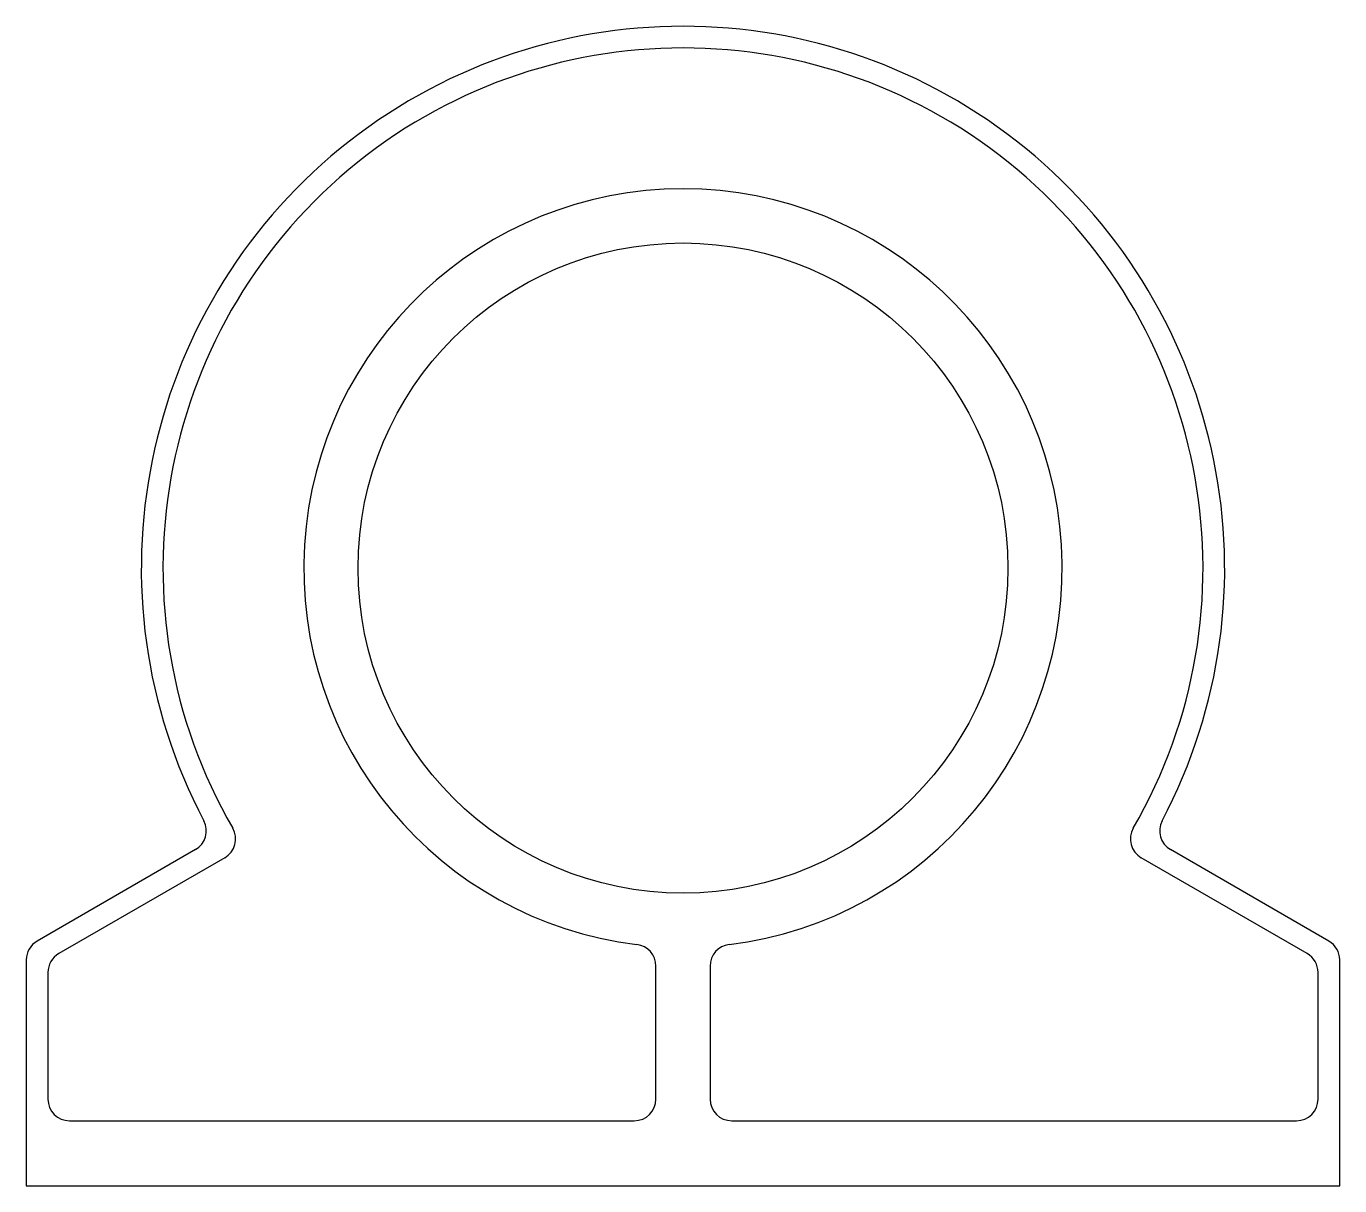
# Model space of a CAD drawing. Header units: metres. Extents: x -61 to 61, y 0 to 107.
import ezdxf

# ---------------------------------------------------------------- set-up
doc = ezdxf.new("R2010")
doc.units = ezdxf.units.M

msp = doc.modelspace()

# ---------------------------------------------------------------- linework, layer by layer
at = {"layer": 'PARAMETRIX'}
for p, q in [((-45, 31.0192), (-59.6218, 22.5774)), ((59.6218, 22.5774), (45, 31.0192)), ((-42.3013, 30.2679), (-57.6218, 21.4226)), ((57.6218, 21.4226), (42.3013, 30.2679)), ((-60.6218, 20.8453), (-60.6218, 0)), ((60.6218, 0), (60.6218, 20.8453)), ((-58.6218, 19.6906), (-58.6218, 8)), ((-2.5, 8), (-2.5, 20.2747)), ((2.5, 20.2747), (2.5, 8)), ((58.6218, 8), (58.6218, 19.6906)), ((-56.6218, 6), (-4.5, 6)), ((4.5, 6), (56.6218, 6)), ((-60.6218, 0), (60.6218, 0))]:
    msp.add_line(p, q, dxfattribs=at)
msp.add_circle((0, 57), 30, dxfattribs=at)
for centre, radius, start, end in [((0, 57), 50, 332.2042, 207.7958), ((0, 57), 48, 330, 210), ((0, 57), 35, 276.9857, 263.0143), ((-46, 32.7513), 2, 300, 27.7958), ((-43.3013, 32), 2, 300, 30), ((43.3013, 32), 2, 150, 240), ((46, 32.7513), 2, 152.2042, 240), ((-58.6218, 20.8453), 2, 120, 180), ((-4.5, 20.2747), 2, 0, 83.0143), ((4.5, 20.2747), 2, 96.9857, 180), ((58.6218, 20.8453), 2, 360, 60), ((-56.6218, 19.6906), 2, 120, 180), ((56.6218, 19.6906), 2, 360, 60), ((-56.6218, 8), 2, 180, 270), ((-4.5, 8), 2, 270, 0), ((4.5, 8), 2, 180, 270), ((56.6218, 8), 2, 270, 0)]:
    msp.add_arc(centre, radius, start, end, dxfattribs=at)

doc.saveas('drawing.dxf')
